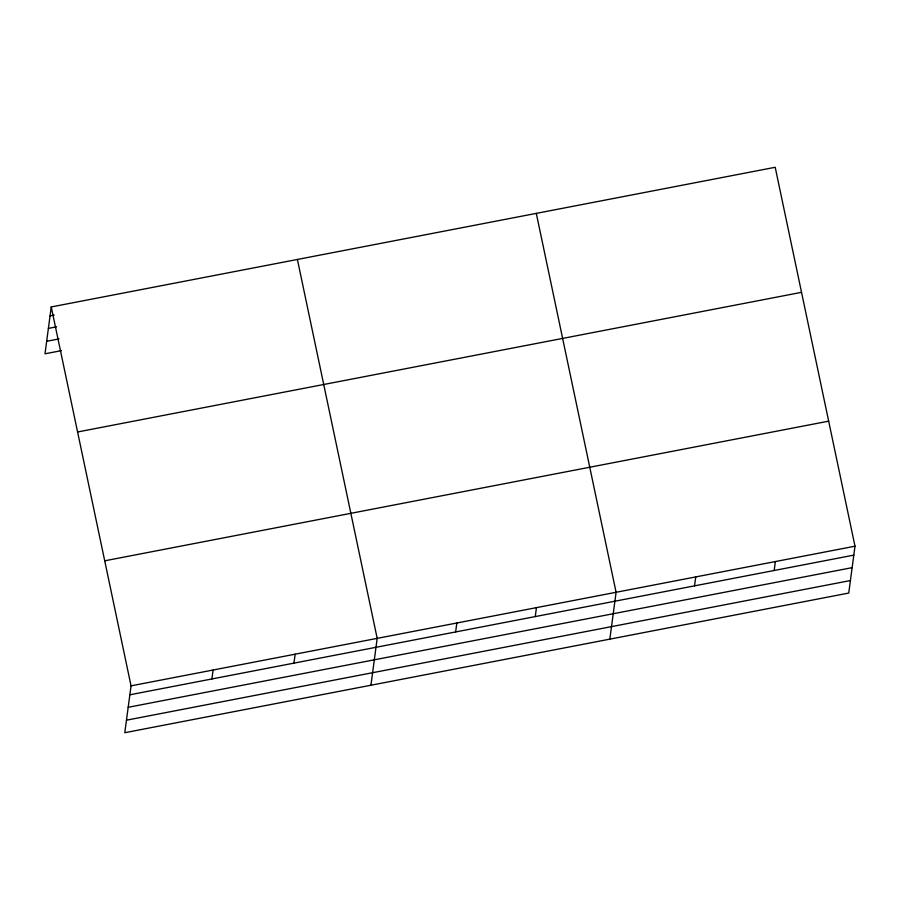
<?xml version="1.0" encoding="UTF-8"?>
<svg xmlns="http://www.w3.org/2000/svg" width="900" height="900" viewBox="0 0 900 900"><rect width="100%" height="100%" fill="white"/><g stroke="black" fill="none" stroke-linecap="round" stroke-linejoin="round"><path stroke-width="1.35" d="M51.255 306.945L131.051 685.845L124.796 732.712L848.745 593.055L855 546.199L775.204 167.287L51.255 306.945L45 353.801L61.414 350.64M211.905 678.96L213.097 670.028M293.951 663.131L295.144 654.199M370.935 685.226L377.19 638.37L297.394 259.459M455.636 631.946L456.829 623.002M535.264 616.579L536.456 607.646M609.84 639.146L616.095 592.279L536.299 213.379M694.541 585.855L695.734 576.923M774.169 570.499L775.361 561.555M50.062 315.877L54.157 315.09M48.386 328.399L56.599 326.812M46.665 341.291L58.973 338.918M77.58 431.978L801.54 292.331M104.715 560.812L828.664 421.155M131.051 685.845L855 546.199M129.859 694.789L853.808 555.131M128.183 707.299L852.143 567.653M126.461 720.191L850.421 580.545"/></g></svg>
